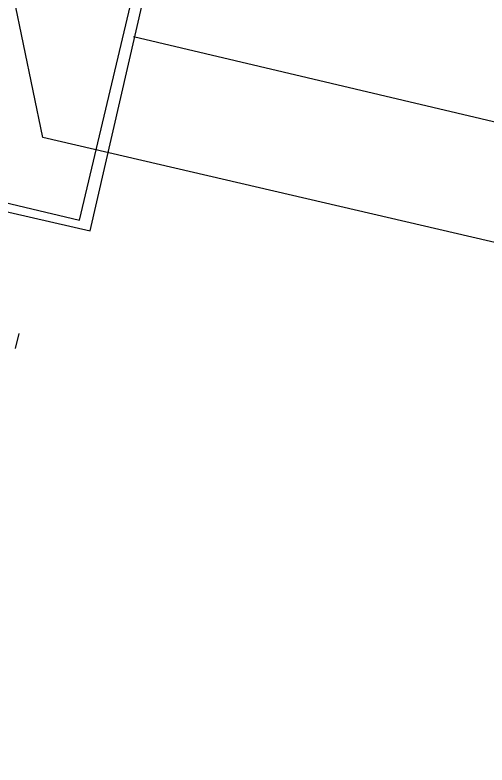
# Model space of a CAD drawing. Header units: feet. Extents: x -84 to 198, y -22 to 181.
# Drawn here: x 118.014 to 118.597, y 74.638 to 75.564 of the extents above; entities that cross this region are included whole.
import ezdxf

# ---------------------------------------------------------------- set-up
doc = ezdxf.new("R2010")
doc.units = ezdxf.units.FT
doc.layers.add('A-AREA-UNIDAD', color=30, linetype='CONTINUOUS')
doc.layers.add('A-LINEA', color=7, linetype='CONTINUOUS')

msp = doc.modelspace()

# ---------------------------------------------------------------- linework, layer by layer
at = {"layer": 'A-AREA-UNIDAD'}
msp.add_lwpolyline([(106.912, 44.2844), (118.752, 41.44), (119.808, 41.4044), (119.84, 40.3556), (119.392, 38.56), (126.56, 36.8356), (127.968, 39.3244), (129.28, 42.72), (130.24, 46.72), (130.592, 50.1689), (130.4, 55.1289), (128.992, 61.5289), (128.608, 64.7289), (128.64, 68.96), (129.28, 72.8), (118.048, 75.4133), (118, 75.6444), (117.472, 75.7689), (116.24, 75.68), (104.08, 78.5244)], dxfattribs=at)
at = {"layer": 'A-LINEA'}
for p, q in [((118.16, 75.5378), (129.4133, 72.8844)), ((118.0183, 75.171), (118.014, 75.1527))]:
    msp.add_line(p, q, dxfattribs=at)
for points in [[(117.2933, 75.4844), (118.1067, 75.2978), (118.2933, 76.1111), (117.48, 76.2978), (117.2933, 75.4844)], [(117.3067, 75.4978), (118.0933, 75.3111), (118.28, 76.0978), (117.4933, 76.2844), (117.3067, 75.4978)]]:
    msp.add_lwpolyline(points, dxfattribs=at)

doc.saveas('drawing.dxf')
